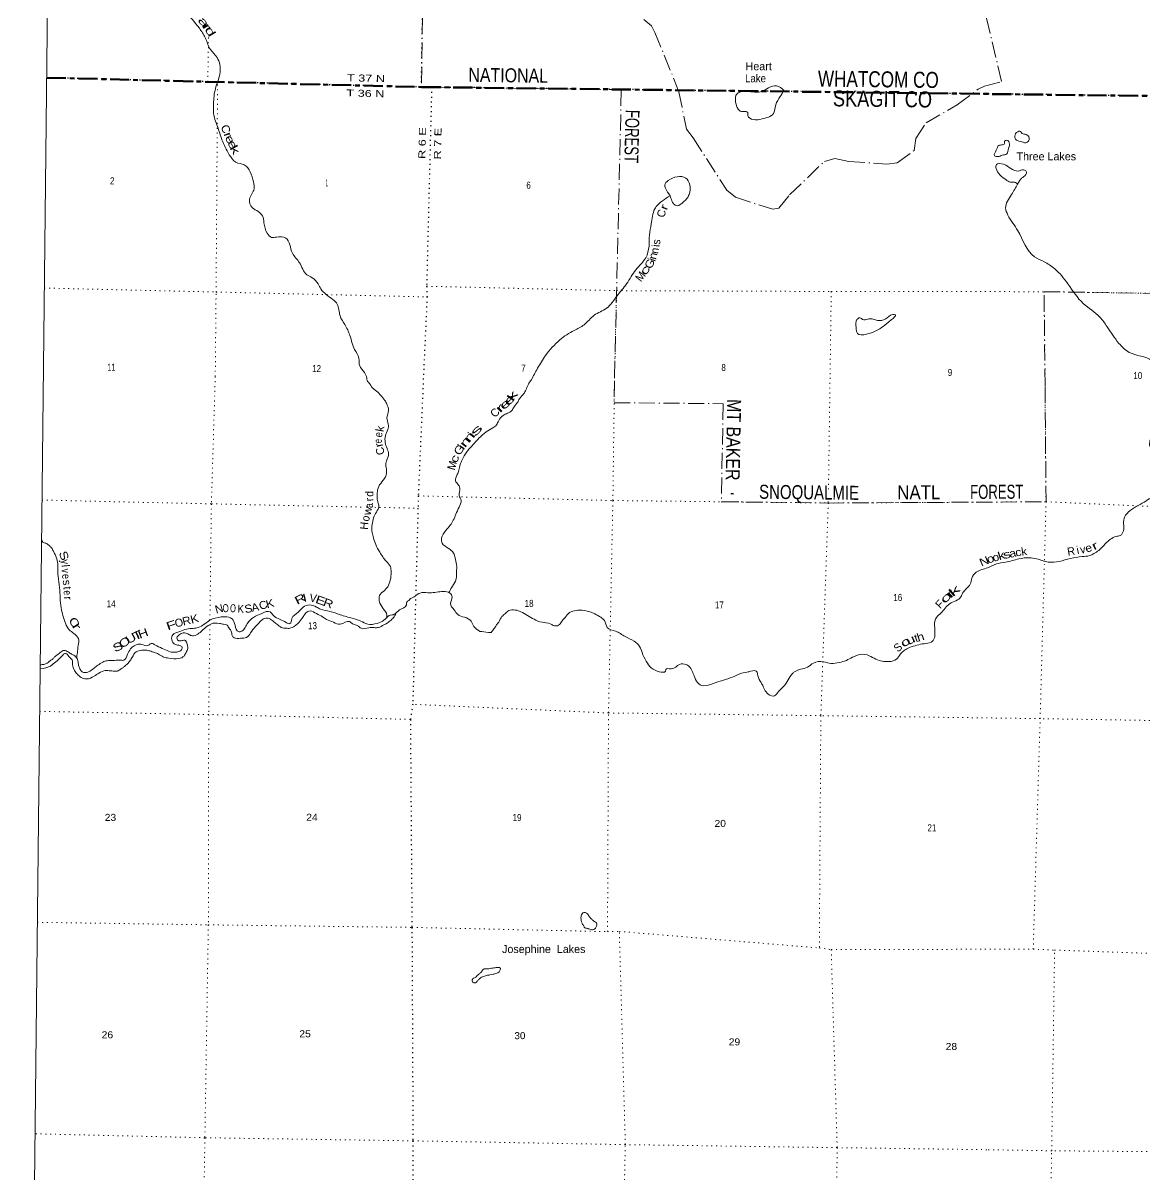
# Model space of a CAD drawing. Header units: feet. Extents: x -244583 to 4, y 367440 to 553773.
# Drawn here: x -244583 to -216564, y 394800 to 423577 of the extents above; entities that cross this region are included whole.
import ezdxf
from ezdxf.enums import TextEntityAlignment as Align

# ---------------------------------------------------------------- set-up
doc = ezdxf.new("R2010")
doc.units = ezdxf.units.FT
doc.header["$LTSCALE"] = 80
for name, pattern in [('DOT_DASHED', [7.7, 5, -1.2, 0.3, -1.2]), ('DOTTED', [1.5, 0.3, -1.2]), ('LONG_DASH_SHORT_DASH', [9.9, 6, -1.2, 1.5, -1.2])]:
    doc.linetypes.add(name, pattern=pattern)
for name, color, linetype, lineweight in [('11', 7, 'LONG_DASH_SHORT_DASH', 60), ('39', 7, 'Continuous', 13), ('4', 7, 'Continuous', 13), ('44', 7, 'DOT_DASHED', 13), ('6', 7, 'DOTTED', 25), ('7', 7, 'DOTTED', 13)]:
    doc.layers.add(name, color=color, linetype=linetype, lineweight=lineweight)
doc.layers.add('12', color=7, linetype='Continuous')
doc.layers.add('41', color=7, linetype='Continuous')

msp = doc.modelspace()

# ---------------------------------------------------------------- linework, layer by layer
at = {"layer": '11'}
msp.add_lwpolyline([(-243993.87, 422210.66), (-234632.56, 421978.11), (-213498.59, 421720.19)], dxfattribs=at)
at = {"layer": '39'}
for p, q in [((-233925.82, 409390.5), (-233942.87, 409350.49)), ((-235500.34, 408793.46), (-235495.63, 408725.46)), ((-235283.96, 408803.47), (-235278.2, 408832.85))]:
    msp.add_line(p, q, dxfattribs=at)
msp.add_lwpolyline([(-243674.73, 407705.35), (-243733.39, 407644.15), (-243827.78, 407567.9), (-243901.6, 407512.24), (-244016.57, 407469.88), (-244083.13, 407455.36), (-244157.84, 407444.2)], dxfattribs=at)
for points in [[(-243940.35, 427446.96), (-243671.54, 427361.51), (-243394.11, 427235.45), (-243259.04, 426948.06), (-243057.52, 426777.06), (-242937.8, 426676.1), (-242761.78, 426556.08), (-242604.45, 426270.38), (-242277.72, 425694.74), (-242259.06, 425459.68), (-242166.25, 425183.04), (-241962.23, 425044.39), (-241890.33, 424855.08), (-241740.28, 424622.11), (-241535.42, 424538.1), (-241412.55, 424378.39), (-241276.14, 424311.59), (-241086.07, 424185.29), (-240826.23, 424128.79), (-240566.79, 423912.4), (-240179.81, 423445.16), (-240033.77, 423214.27), (-239902.92, 422914.79), (-239738.23, 422713.99), (-239660.89, 422350.54), (-239765.49, 421983.74), (-239825.79, 421606.16), (-239792.02, 421168.48), (-239727.99, 420993.47), (-239615.84, 420659.86), (-239431.51, 420288.75), (-239268.66, 420100.11), (-239059.52, 420032.22), (-238829.51, 419607.81), (-238811.89, 419437.53), (-238928.97, 419180.21), (-238853.46, 418962.52), (-238709.37, 418869.29), (-238603.92, 418760.45), (-238566.09, 418589.87), (-238483.21, 418325.52), (-238375.64, 418222.71), (-238254.26, 418231.02), (-238022.24, 418205.29), (-237854.17, 417828.35), (-237679.96, 417588.94), (-237496.58, 417288.68), (-237364.3, 417215.87), (-237215.1, 417059.82), (-237148.25, 416937.39), (-236843.11, 416669.72), (-236737.72, 416556.82), (-236667.39, 416264.32), (-236549.48, 416043.98), (-236418.23, 415770.8), (-236304.25, 415425.03), (-236194.45, 415202.78), (-236175.08, 415014.26), (-236056.02, 414846.93), (-235997.27, 414707.43)], [(-225583.9, 421899.51), (-225762.15, 422005.39), (-225967.02, 421955.83), (-226127.96, 421871.2), (-226507.93, 421868.78), (-226767.72, 421795.75), (-226792.25, 421644.32), (-226636.81, 421366.74), (-226527.71, 421365.11), (-226485.65, 421340.19), (-226482.71, 421267.28), (-226344.81, 421166.05), (-226128.31, 421183.06), (-225843.38, 421314.41), (-225783.46, 421534.13), (-225673.24, 421738.93), (-225583.9, 421899.51)], [(-219676, 420617.16), (-219796.34, 420677.65), (-219815.4, 420752.82), (-219743.03, 420861.04), (-219690.28, 420874.42), (-219628.51, 420816.82), (-219527.85, 420791.03), (-219456.31, 420711.03), (-219537.08, 420582.7), (-219609.57, 420599.98), (-219676, 420617.16)], [(-220127.78, 420277.81), (-220231.41, 420240.9), (-220320, 420262.46), (-220277.44, 420403.51), (-220217.12, 420515.95), (-220123.87, 420534.79), (-220079.12, 420554.37), (-220067.91, 420627.06), (-220019.02, 420652.64), (-219945.83, 420548.33), (-219969.65, 420443.44), (-220016.13, 420310.55), (-220127.78, 420277.81)], [(-219744.7, 419553.58), (-219643.42, 419701.84), (-219541.01, 419791.39), (-219529.78, 419866.11), (-219595.84, 419907.58), (-219733.69, 419879.28), (-219912.59, 419942.67), (-220092.86, 420048.58), (-220274.89, 420039.15), (-220280.38, 419944.11), (-220185.79, 419784.83), (-220038.06, 419665.23), (-219919.74, 419604.77), (-219794.66, 419590.76), (-219744.7, 419553.58)], [(-228425.66, 419262.4), (-228539.27, 419454.16), (-228558.39, 419525.29), (-228467.68, 419643.35), (-228245.97, 419737.19), (-228032.23, 419705.66), (-227933.76, 419536.2), (-227949.54, 419295.58), (-228009.86, 419183.14), (-228095.95, 419103.47), (-228246.91, 419010.6), (-228335.1, 419058.47), (-228380.37, 419138.08), (-228425.66, 419262.4)], [(-219744.7, 419553.58), (-219896.19, 419292.73), (-220044.78, 418956.95), (-219988.86, 418780.03), (-219738.19, 418385.66), (-219321.65, 417735.82), (-219081, 417612.82), (-218820.89, 417440.94), (-218489.19, 417059.53), (-218104.54, 416572.09), (-217689.38, 416229.91), (-217509.11, 415990.42), (-217214.3, 415575.15), (-216957.01, 415350.7), (-216386.34, 415135.73), (-216194.8, 414972.98), (-215966.98, 414937.2), (-215737.41, 414883.17), (-215458.84, 414729.24), (-215277.95, 414663.79)], [(-231888.91, 414662.33), (-231734.03, 414952), (-231535.15, 415272.86), (-231177.62, 415660.17), (-230820.32, 415899.74), (-230573.69, 416037.73), (-230321.49, 416276.84), (-230009.62, 416452.32), (-229754.44, 416754.13), (-229509.24, 417064.18), (-229277.57, 417414.91), (-229032.52, 417714.85), (-228949.36, 418001.01), (-228939.05, 418280.16), (-228892.41, 418556.75), (-228805.85, 418933.94), (-228610.74, 419139.49), (-228425.66, 419262.4)], [(-223710.16, 416210.71), (-223757.1, 416170.74), (-223780.38, 415968.69), (-223746.2, 415824.48), (-223522.2, 415802.92), (-223102.91, 415999.05), (-222900.33, 416164.01), (-222795.38, 416287.93), (-222863.99, 416295.03), (-223049.6, 416182.44), (-223244.12, 416148.91), (-223425.41, 416188.05), (-223555.15, 416161.65), (-223617.63, 416172.7), (-223673.59, 416214.02), (-223712.04, 416210.54)], [(-235500.34, 408793.46), (-235510.02, 408836), (-235569.79, 408923.5), (-235669.27, 409082.13), (-235692.31, 409203.64), (-235640.49, 409332.49), (-235573.23, 409388.43), (-235475.12, 409496.62), (-235410.87, 409655.67), (-235392.61, 409865.7), (-235409.46, 409999.27), (-235513.27, 410129.65), (-235672.72, 410355.57), (-235775.88, 410550.63), (-235830.84, 410714.89), (-235865.89, 410848.63), (-235874.76, 410972.02), (-235846.91, 411129.41), (-235798.79, 411292.66), (-235716.53, 411433.34), (-235697.31, 411536.24), (-235726.76, 411623.44), (-235739.76, 411738.78), (-235734.37, 411874.16), (-235680.18, 412037.35), (-235557.32, 412195.83), (-235502.93, 412379.23), (-235519.91, 412500.67), (-235508.41, 412640.03), (-235452.11, 412813.31), (-235493.18, 412951.16), (-235538.21, 413097.13), (-235532.51, 413262.82), (-235474.33, 413421.93), (-235460.87, 413555.2), (-235495.67, 413713.2), (-235453.37, 413900.77), (-235474.62, 414000.02), (-235498.31, 414056.85), (-235547.91, 414150.31), (-235645.71, 414274.57), (-235751.82, 414376.67), (-235878.02, 414491.1), (-235921.8, 414560.25), (-235989.63, 414649.85), (-235997.27, 414707.43)], [(-233925.82, 409390.5), (-233884.61, 409468.92), (-233783.88, 409637.72), (-233755.38, 409859.79), (-233757.51, 410051.83), (-233792.27, 410213.87), (-233833.51, 410335.55), (-233967.71, 410458.14), (-234116.04, 410582.89), (-234130.96, 410708.36), (-234023.94, 410899.33), (-233915.49, 411031.67), (-233837.42, 411158.25), (-233773.29, 411305.17), (-233694.71, 411482.28), (-233642.51, 411649.53), (-233689.76, 411775.32), (-233673.76, 411961.12), (-233723.32, 412058.62), (-233783.14, 412140.06), (-233739.14, 412295.27), (-233703.69, 412404.07), (-233665.9, 412545.19), (-233618.22, 412663.98), (-233501.02, 412862.94), (-233378.3, 413007.27), (-233196.4, 413207.61), (-233016.99, 413361.5), (-232848.2, 413462.93), (-232760.51, 413540.9), (-232704.88, 413645.46), (-232594.45, 413773.74), (-232484.77, 413827.25), (-232378.98, 413894.93), (-232321.48, 413985.33), (-232229.28, 414109.75), (-232186.01, 414192.19), (-232075.59, 414318.45), (-232026.18, 414408.93), (-231970.31, 414537.74), (-231925.08, 414614.11), (-231888.91, 414662.33)], [(-218130.62, 410248.56), (-217946.43, 410273.04), (-217840.83, 410322.54), (-217718.73, 410404.21), (-217555.41, 410566.34), (-217422.86, 410682.27), (-217284.74, 410749.65), (-217181.4, 410774.91), (-217101.42, 410889.34), (-217097.64, 411065.16), (-217063.45, 411250.78), (-216979.53, 411355.06), (-216786.07, 411498.7), (-216584.87, 411607.9), (-216411.94, 411719.4), (-216152.98, 411945.27), (-216107.42, 412053.97), (-216075.57, 412207.28), (-216061.69, 412383), (-216130.83, 412543.35), (-216154.74, 412577.95), (-216246.3, 412720.33), (-216360.11, 412860.92), (-216429.74, 412972.77), (-216446.58, 413108.36), (-216402.74, 413247.4), (-216365.19, 413364.26), (-216285.18, 413482.74), (-216179.25, 413564.57), (-216065.46, 413624.1), (-215961.98, 413663.51), (-215779.39, 413730.45), (-215634.74, 413844.24), (-215569.24, 413926.47), (-215479.22, 414034.74), (-215486.35, 414129.81), (-215519.52, 414249.39), (-215479.97, 414364.22), (-215436.64, 414452.73)], [(-243248.86, 407707.06), (-243227.3, 407842.28), (-243205.27, 408023.98), (-243201.51, 408197.77), (-243313.4, 408328.23), (-243431.74, 408420.34), (-243523.12, 408580.92), (-243587.84, 408779.64), (-243632.45, 408968.05), (-243656.3, 409210.84), (-243671.87, 409473.76), (-243707.42, 409759.11), (-243715.83, 409928.98), (-243716.46, 410068.45), (-243755.21, 410236.59), (-243794.74, 410325.92), (-243836.42, 410403.13), (-243886.12, 410486.49), (-243940.27, 410529.47), (-243994.41, 410573.23), (-244071.92, 410597.71), (-244122.17, 410681.2)], [(-233175.9, 408378.58), (-232959.88, 408352.21), (-232891.12, 408355.58), (-232860.4, 408395.71), (-232794.84, 408484), (-232755.83, 408544.26), (-232704.62, 408612.48), (-232622.4, 408749.12), (-232536.7, 408829.13), (-232451.11, 408899.04), (-232289.26, 408913.63), (-232150.22, 408869.82), (-231983.38, 408777.23), (-231820.59, 408682.66), (-231621.21, 408609.96), (-231415.43, 408569.54), (-231379.26, 408548.98), (-231290.65, 408515.77), (-231187.23, 408549.12), (-231119.58, 408643.46), (-231048.03, 408723.61), (-230939.66, 408847.87), (-230852.39, 408883.39), (-230680.33, 408907.99), (-230430.05, 408871.18), (-230301.24, 408815.34), (-230154.53, 408731.03), (-230064.38, 408649.3), (-229993.32, 408478.82), (-229788.07, 408385.85), (-229548.87, 408252.13), (-229323.65, 408134.71), (-229187.49, 408006.04), (-229100.63, 407796.99), (-228989.59, 407581.65), (-228843.52, 407432.67), (-228528.36, 407415.44), (-228528.24, 407427.56), (-228396.69, 407444.47), (-228185.38, 407553.57), (-228019.67, 407549.92), (-227909.45, 407453.85), (-227844.13, 407315.76), (-227638.84, 407024.71), (-227367.5, 407072.58), (-226864.54, 407239.47), (-226639.25, 407332.26), (-226460.96, 407372.97), (-226450.84, 407374.89), (-226272.81, 407389.32), (-226217.86, 407225.06), (-226128.5, 407064.5), (-225971.35, 406810.3), (-225814.09, 406770.36), (-225744.64, 406842.44), (-225615.92, 406980.65), (-225523.92, 407084.86), (-225425.23, 407251.66), (-225359.7, 407335.91), (-225298.65, 407377.76), (-225162.64, 407435.05), (-224990.32, 407485.91), (-224843.75, 407589.59), (-224590.79, 407619.45), (-224399.16, 407579.17), (-224200.85, 407601.48), (-224020.4, 407656.31), (-223868.05, 407731.63), (-223667.21, 407804.45), (-223453.27, 407772.04), (-223282.32, 407685.47), (-222953.44, 407625.66), (-222768.93, 407682.47), (-222668.57, 407814.89), (-222444.63, 407974.4), (-222260.08, 408035.26), (-222077.79, 408071.88), (-221905.61, 408108.59), (-221854.64, 408152.56), (-221810.8, 408291.6), (-221774.12, 408725.82), (-221653.7, 408841.87), (-221443.25, 409068.22), (-221160.53, 409243.32), (-221119.18, 409335.9), (-220926.93, 409560.4), (-220887.02, 409711.6), (-220778.44, 409856.07), (-220494.31, 409970.53), (-220275.08, 410063.38), (-220048.25, 410107.65), (-219713.89, 410191.29), (-219452.87, 410219.06), (-219271.2, 410193.02), (-218980.95, 410111.35), (-218426.23, 410198.9), (-218130.62, 410248.56)], [(-243790.74, 407745.76), (-243761.67, 407768.68), (-243655.74, 407850.51), (-243556.14, 407906.13), (-243457.51, 407864.74), (-243369.1, 407811.33), (-243270.69, 407747.7), (-243211.07, 407646.06), (-243198.05, 407532.74), (-243162.54, 407445.47), (-243104.69, 407368.1), (-242963.23, 407364.69), (-242800.51, 407466.19), (-242714.94, 407534.07), (-242588.82, 407613.69), (-242485.42, 407645.02), (-242333.75, 407651.62), (-242184.04, 407664.3), (-242062.8, 407661.09), (-241970.37, 407807.74), (-241896.28, 407940.42), (-241707.12, 408057.83), (-241620.25, 408052.93), (-241470.93, 408027.22), (-241436.37, 408047.09), (-241369.35, 408078.77), (-241288.87, 408041.6), (-241107.81, 407954.94), (-240946.83, 407882.62), (-240878.31, 407861.73), (-240740.83, 407864.43), (-240645.48, 407899.88), (-240610.25, 407986.45), (-240664.4, 408029.43), (-240779.42, 408048.75), (-240871.1, 408179), (-240841.65, 408293.93), (-240666.97, 408379.13), (-240504.69, 408436.16), (-240332.69, 408454.69), (-240209.18, 408475.72), (-240042.52, 408567.07), (-239918.32, 408656.81), (-239638.54, 408740.98), (-239444.57, 408733.02), (-239362.11, 408691.79), (-239288.92, 408531.39), (-239203.58, 408372.9), (-239120.58, 408386.23), (-239032.76, 408476.33), (-238968.89, 408596.98), (-238830.14, 408727.01), (-238620.92, 408830.07), (-238412.35, 408866.43), (-238336.4, 408780.79), (-238165.61, 408678.06), (-238008.73, 408599.71), (-237920.06, 408572.57), (-237883.14, 408626.78), (-237870.22, 408705.48), (-237711.02, 408859.57), (-237590.54, 408981.68), (-237432.27, 409042.79), (-237256.97, 408986.5), (-237154.42, 408932.95), (-236922.49, 408880.15), (-236662.59, 408794.73), (-236360.27, 408706.88), (-236150.74, 408638.12), (-235975.67, 408559.6), (-235743.01, 408579.56), (-235574.47, 408656.74), (-235435.84, 408774.64), (-235312.23, 408805.77), (-235179.73, 408917.66), (-235008.68, 409043.33), (-234985.56, 409132.04), (-234924.44, 409179.95), (-234924.42, 409181.97), (-234879.65, 409211.85), (-234769.82, 409279.5), (-234623.6, 409348.82), (-234423.54, 409342.82), (-234253.57, 409361.36), (-234087.69, 409373.89), (-233920.32, 409333.85), (-233866.62, 409246.41), (-233910.74, 409079.07), (-233815.34, 408916.44), (-233725.52, 408802.37), (-233558.45, 408732.01), (-233393.66, 408635.39), (-233322.19, 408505.33), (-233175.9, 408378.58)], [(-243674.73, 407705.35), (-243608.06, 407767.17), (-243573.3, 407807.26), (-243504.42, 407822.76), (-243452.35, 407773.74), (-243390.38, 407704.41), (-243360.45, 407665.71), (-243345.47, 407546.31), (-243298.36, 407406.38), (-243224.54, 407308.63), (-243130.34, 407228.88), (-243003.37, 407191.26), (-242808.61, 407262.12), (-242686.56, 407339.75), (-242528.28, 407400.86), (-242403.03, 407393.57), (-242261.63, 407384.1), (-242245.46, 407383.94), (-242166.26, 407421.57), (-242093.01, 407469.37), (-242033.91, 407517.3), (-241956.38, 407589.31), (-241894.92, 407671.58), (-241835.32, 407770.04), (-241790.11, 407844.38), (-241650.06, 407901.63), (-241516.57, 407910.43), (-241415.69, 407891.25), (-241296.85, 407849.66), (-241202.22, 407812.35), (-241079.62, 407742.43), (-240942.48, 407710.77), (-240693.96, 407700.25), (-240561.94, 407763.64), (-240510.5, 407854.09), (-240467.09, 407950.69), (-240478.41, 408031.65), (-240513.76, 408135.08), (-240527.75, 408151.39), (-240568.09, 408159.87), (-240657.22, 408140.53), (-240721.66, 408165.41), (-240741.3, 408222.2), (-240681.94, 408296.41), (-240584.46, 408341.94), (-240517.81, 408337.25), (-240421.26, 408289.81), (-240322.38, 408272.68), (-240190.4, 408332.02), (-240084.31, 408430.03), (-239958.06, 408523.79), (-239892.98, 408563.58), (-239676.53, 408579.65), (-239577.7, 408558.47), (-239503.04, 408545.61), (-239443.13, 408472.26), (-239375.54, 408358.41), (-239360.18, 408277.41), (-239312.24, 408220.34), (-239150.65, 408208.65), (-239000.86, 408229.42), (-238900.67, 408343.66), (-238775.81, 408500.09), (-238708.41, 408570.18), (-238643, 408642.3), (-238549.41, 408704.05), (-238436.24, 408700.92), (-238367.95, 408657.8), (-238289.79, 408590.34), (-238199.46, 408526.79), (-238133.23, 408479.65), (-238008.12, 408458.22), (-237923.23, 408457.39), (-237803.44, 408510.79), (-237721.93, 408576.69), (-237609.39, 408713.04), (-237554, 408795.37), (-237517.15, 408841.5), (-237415.59, 408891.04), (-237252.54, 408822.74), (-237103.73, 408746.49), (-237003.34, 408678.81), (-236828.2, 408606.35), (-236660.89, 408560.24), (-236427.82, 408622.64), (-236371.63, 408581.67), (-236287.1, 408544.46), (-236224.67, 408521.61), (-236142.43, 408458.15), (-235944.2, 408472.38), (-235812.8, 408473.11), (-235707.64, 408478.15), (-235569.54, 408543.5)], [(-235569.54, 408543.5), (-235486.23, 408587.15), (-235392.49, 408663.04), (-235312.82, 408747.16), (-235283.96, 408803.47)], [(-243790.74, 407745.76), (-243839.88, 407692.56), (-243905.23, 407646.57), (-243959.69, 407601.79), (-244041.99, 407558.22), (-244079.5, 407553.38), (-244129.12, 407547.33), (-244156.88, 407548.63)], [(-230565.45, 400981.43), (-230575.21, 401015.89), (-230607.12, 401058.65), (-230632.75, 401123.58), (-230648.25, 401190.44), (-230643.38, 401273.26), (-230616.57, 401327.57), (-230579.88, 401357.53), (-230545.56, 401353.15), (-230485.23, 401322.24), (-230449.36, 401271.36), (-230411.5, 401216.42), (-230373.44, 401181.68), (-230309.25, 401132.54), (-230265.13, 401097.75), (-230253.52, 401045.08), (-230274.34, 400984.65), (-230302.98, 400950.57), (-230361.86, 400924.87), (-230398.2, 400929.27), (-230450.58, 400945.95), (-230480.8, 400956.35), (-230537.27, 400969.03), (-230564.12, 400980.45)], [(-233247.65, 399764.35), (-233243.56, 399782.75), (-233217.08, 399802.71), (-233186.5, 399828.68), (-233160.01, 399850.66), (-233129.33, 399886.74), (-233112.96, 399906.79), (-233084.34, 399938.85), (-233053.9, 399950.68), (-233017.54, 399948.31), (-232946.76, 399951.66), (-232881.96, 399963.15), (-232766.57, 399980.21), (-232687.71, 399983.48), (-232661.6, 399967.06), (-232666.08, 399922.63), (-232703.03, 399866.4), (-232753.84, 399838.6), (-232845.05, 399813.21), (-232922.02, 399797.8), (-233003, 399784.44), (-233057.74, 399768.81), (-233110.47, 399751.13), (-233195.94, 399693.35), (-233242.95, 399641.26), (-233279.74, 399601.19), (-233291.9, 399597.27), (-233314.09, 399601.53), (-233324.16, 399605.67), (-233346.25, 399620.03), (-233364.26, 399638.4), (-233370.18, 399652.61), (-233368, 399668.76), (-233365.9, 399676.82), (-233355.65, 399690.87), (-233351.55, 399696.89), (-233310.84, 399724.79), (-233247.65, 399764.35)]]:
    msp.add_spline(points, degree=3, dxfattribs=at)
at = {"layer": '4'}
msp.add_lwpolyline([(-242556.67, 552939.06), (-212238.1, 552626.27), (-181919.12, 552355.18), (-151599.78, 552125.8), (-121280.17, 551938.12), (-90960.33, 551792.15), (-60640.31, 551687.89), (-30320.19, 551625.32), (0, 551604.47), (0, 367439.54), (-30573.52, 367460.57), (-61146.96, 367523.64), (-91720.3, 367628.79), (-122293.46, 367775.97), (-152866.39, 367965.22), (-183439.04, 368196.52), (-214011.33, 368469.88), (-244583.22, 368785.28)], close=True, dxfattribs=at)
msp.add_lwpolyline([(-242556.67, 552939.06), (-212238.1, 552626.27), (-181919.12, 552355.18), (-151599.78, 552125.8), (-121280.17, 551938.12), (-90960.33, 551792.15), (-60640.31, 551687.89), (-30320.19, 551625.32), (0, 551604.47), (0, 367439.54), (-30573.52, 367460.57), (-61146.96, 367523.64), (-91720.3, 367628.79), (-122293.46, 367775.97), (-152866.39, 367965.22), (-183439.04, 368196.52), (-214011.33, 368469.88), (-244583.22, 368785.28)], close=True, dxfattribs=at)
at = {"layer": '44'}
for points in [[(-243877.33, 432930.39), (-239807.88, 432855.35), (-239885.2, 427570.47), (-234552.06, 427400.45), (-234634.89, 421978.46), (-234332.56, 421975.93), (-234309.53, 421975), (-233634.87, 421966.25), (-229643.66, 421913.96), (-229641.68, 421909.9), (-229812.55, 414642.31)], [(-229080.76, 423666.29), (-228891.81, 423507.71), (-228801.77, 423341.48), (-228320.9, 422160.32), (-228205.26, 421856.46), (-228017.83, 420929.39), (-227851.37, 420706.19), (-227005.84, 419402.08), (-226792.77, 419223.18), (-225861.91, 418923.81), (-225704.4, 418949.4), (-225438.52, 419285.96), (-224569.03, 420121.41), (-224312.43, 420193.08), (-223957.64, 420116.69), (-223013.59, 420053.88), (-222749.11, 420085.07), (-222332.03, 420390.63), (-222286.24, 420693.78), (-222032.22, 421082.98), (-221257.33, 421532.57), (-220726.86, 421922.57), (-220575.18, 421996.73), (-220142.82, 422116.16), (-222564.44, 432165.85)], [(-219059.7, 414533.5), (-219084.09, 416865.54), (-213546.13, 416782.82)], [(-229812.55, 414642.31), (-229819.14, 414093.07), (-227096.03, 414068.1), (-227144.03, 411618.97), (-224472.34, 411586.06), (-219034.63, 411617.73), (-219059.7, 414533.5)]]:
    msp.add_lwpolyline(points, dxfattribs=at)
at = {"layer": '6'}
for points in [[(-234634.89, 421978.46), (-234552.06, 427400.45), (-234453.19, 432712.38), (-234048.04, 454194.72)], [(-213498.59, 421720.19), (-234373.72, 421976.17), (-234634.89, 421978.46), (-239724.95, 422104.61), (-239968.26, 422110.66), (-243993.87, 422210.66)], [(-234379.04, 421976.32), (-234503.91, 417001.13), (-234493.82, 416733.81), (-234586.35, 414692.27)], [(-234586.35, 414692.27), (-234712.66, 411765.11), (-234719.79, 411455.93), (-234849.56, 406557.62), (-234909.93, 406180.23), (-234870.85, 400985.17), (-234845.28, 395652.79), (-234863.82, 390355.2), (-235000.18, 385000.15), (-235064.81, 379743.44), (-235099.65, 378003.62)]]:
    msp.add_lwpolyline(points, dxfattribs=at)
at = {"layer": '7'}
for p, q in [((-239968.26, 422110.66), (-239950.37, 423286.57)), ((-229759.28, 416892.24), (-229815.06, 414625.83)), ((-224399.23, 416870.49), (-224430.2, 414587.16)), ((-219084.09, 416865.54), (-219054.99, 414536.01)), ((-224430.2, 414587.16), (-224467.52, 411928.97)), ((-235799.14, 411478.76), (-234719.79, 411455.93))]:
    msp.add_line(p, q, dxfattribs=at)
for points in [[(-239782.65, 414747.81), (-239762.53, 416857.01), (-239724.95, 422104.61)], [(-234503.91, 417001.13), (-229757.64, 416892.23), (-224399.23, 416870.49), (-219084.09, 416865.54), (-213731.61, 416785.59), (-213546.13, 416782.82)], [(-244053.11, 416956.68), (-239762.53, 416857.01), (-234493.82, 416733.81)], [(-239782.65, 414747.81), (-239879.17, 411565.04), (-239916, 408659.39)], [(-229986.35, 400878.74), (-229962.11, 406342.02), (-229852.51, 411648.82), (-229812.53, 414642.26)], [(-219354.45, 400441.18), (-219181.72, 406200.13), (-219034.63, 411617.73), (-219059.7, 414533.48)], [(-244111.41, 411659.96), (-239879.17, 411565.04), (-236043.91, 411483.93)], [(-234712.66, 411765.11), (-229852.51, 411648.82), (-224472.34, 411586.06), (-219034.63, 411617.73), (-213842.1, 411387.02), (-213598.3, 411365.15)], [(-224471.83, 411622.55), (-224472.34, 411586.06), (-224658.8, 406273.94), (-224696.54, 400471.23)], [(-239917.38, 408550.84), (-239945.88, 406302.29), (-239955.9, 401049.09), (-240041.36, 395729.92), (-240126.38, 390455.22), (-240290.71, 385132.78), (-240373.53, 379876.25), (-240468.2, 374850.26), (-240468.8, 374833.71)], [(-234909.93, 406180.23), (-239945.88, 406302.29), (-244169.5, 406380.86)], [(-213649, 406099.68), (-213923.08, 406112.27), (-219181.72, 406200.13), (-224658.8, 406273.94), (-229962.11, 406342.02), (-234849.56, 406557.62)], [(-244227.49, 401111.82), (-239955.9, 401049.09), (-234870.85, 400985.17), (-229986.35, 400878.74), (-229691.18, 400883.94), (-224696.54, 400471.23), (-224399.82, 400429.92), (-219354.45, 400441.18), (-218821.05, 400417.76), (-216388.19, 400335.34), (-214042.5, 400631.74), (-213969.66, 400639.11), (-213701.25, 400674.18)], [(-229810.1, 375523.75), (-229731.31, 379662.94), (-229749.44, 384930.57), (-229654.04, 390233.47), (-229542.23, 395558.44), (-229691.18, 400883.94)], [(-224399.82, 400429.92), (-224251.14, 395482.4), (-224310.79, 390116.49), (-224394.26, 384795.28), (-224441.18, 379489.89), (-224529.06, 374738.73), (-224523.74, 374490.4)], [(-219125.93, 372574.07), (-219167.57, 374019.23), (-219089, 379457.72), (-219069.08, 384690.61), (-218993.38, 390044.23), (-218893.36, 395403.68), (-218821.05, 400417.76)], [(-213752.39, 395361.68), (-218893.36, 395403.68), (-220514.19, 395431.67), (-224251.14, 395482.4), (-229542.23, 395558.44), (-234845.28, 395652.79), (-240041.36, 395729.92), (-244285.63, 395827.93)]]:
    msp.add_lwpolyline(points, dxfattribs=at)

# ---------------------------------------------------------------- texts
at = {"layer": '12'}
for s, width, p in [('WHATCOM CO', 0.8, (-224734.36, 421991.03)), ('SKAGIT CO', 0.85, (-224359.16, 421496.25))]:
    msp.add_text(s, height=400, rotation=359.301, dxfattribs=dict(at, width=width)).set_placement(p)
at = {"layer": '41'}
for s, rotation, width, p in [('a', 306.89, 1.8, (-240150.58, 423539.47)), ('r', 303.835, 1.8, (-240070.7, 423426.08)), ('d', 300.788, 1.7, (-239991.55, 423314.48)), ('C', 288.651, 1.1, (-239613.52, 420897.96)), ('r', 291.77, 1.4, (-239555.77, 420749.39)), ('e', 296.459, 1.4, (-239503.18, 420626.99)), ('e', 299.428, 1.45, (-239435.63, 420492.47)), ('k', 299.428, 1.65, (-239377.92, 420363.46)), ('r', 68.822, 1.4, (-228483.79, 418944.24)), ('G', 63.184, 1.15, (-228844.16, 417520.13)), ('n', 76.322, 1.15, (-228756.76, 417737.61)), ('c', 56.933, 1.75, (-228969.69, 417348.71)), ('k', 79.896, 1.1, (-235568.85, 413424.03)), ('e', 83.855, 0.85, (-235608.8, 413284.29)), ('e', 90.327, 0.7, (-235620.49, 413133.53)), ('r', 104.228, 1.2, (-235603.69, 413056.96)), ('e', 17.685, 1.15, (-217944.02, 410371.23)), ('r', 26.994, 1.55, (-217771.52, 410434.9)), ('k', 40.33, 2.1, (-221260.57, 409318.11)), ('o', 47.173, 1.95, (-221465.77, 409158.76)), ('r', 46.997, 2.2, (-221354.15, 409257.7)), ('o', 34.512, 1.6, (-222493.27, 408035.87)), ('u', 25.23, 1.5, (-222376.28, 408080.12)), ('t', 18.394, 1.05, (-222249.47, 408119.28)), ('h', 17.324, 1.2, (-222139.72, 408146.83))]:
    msp.add_text(s, height=200, rotation=rotation, dxfattribs=dict(at, width=width)).set_placement(p, align=Align.CENTER)
for s, p in [('Heart', (-226537.71, 422397.97)), ('Three Lakes', (-219770.42, 420147.21)), ('Josephine  Lakes', (-232620.36, 400343.91))]:
    msp.add_text(s, height=200, dxfattribs=at).set_placement(p)
at = {"layer": '41', "width": 0.9}
msp.add_text('Lake', height=200, dxfattribs=at).set_placement((-226550.98, 422097.28))
at = {"layer": '41'}
for s, rotation, p in [('C', 74.367, (-228545.03, 418794.45)), ('s', 84.964, (-228669.94, 418099.86)), ('i', 85.194, (-228680.28, 418006.92)), ('n', 81.457, (-228711.54, 417876.59)), ('i', 70.646, (-228786, 417635.51)), ('M', 51.922, (-229086.48, 417184.98)), ('C', 106.188, (-235570, 412910.96)), ('R', 9.531, (-218392.59, 410283.15)), ('i', 11.183, (-218223.96, 410311.5)), ('v', 10.957, (-218098.79, 410331.92)), ('F', 46.484, (-221621.25, 408991.76)), ('S', 39.824, (-222671.38, 407903.69))]:
    msp.add_text(s, height=200, rotation=rotation, dxfattribs=at).set_placement(p, align=Align.CENTER)
for s, rotation, width, p in [('k', 54.639, 1.85, (-232353.03, 414104.17)), ('e', 41.803, 1.9, (-232583.68, 413893.65)), ('e', 46.963, 1.95, (-232463.39, 413992.8)), ('r', 44.288, 2.25, (-232675.57, 413817.07)), ('n', 51.94, 1.85, (-233451.91, 413064.25)), ('i', 52.486, 1.6, (-233338.24, 413187.99)), ('s', 46.125, 2.3, (-233299.83, 413226.67)), ('G', 60.197, 1.25, (-233670.2, 412756.05)), ('i', 53.873, 1.5, (-233586.26, 412895.8)), ('n', 52.107, 1.85, (-233546.91, 412950.45)), ('c', 67.937, 1.4, (-233750.5, 412569.52)), ('d', 91.036, 0.95, (-235833.34, 411745.96)), ('a', 90.713, 0.8, (-235843.72, 411463.91)), ('o', 79.402, 0.95, (-235946.01, 411114.96)), ('w', 78.407, 1.1, (-235905.14, 411266.99)), ('S', 290.803, 1.3, (-243694.74, 410344.9)), ('k', 17.347, 1.3, (-220202.19, 410155.37)), ('s', 19.038, 1.4, (-220070.55, 410179.4)), ('a', 13.735, 1.15, (-219930.1, 410215.29)), ('c', 12.867, 1.15, (-219781.65, 410244.29)), ('k', 8.157, 1.05, (-219639.99, 410268.28)), ('y', 276.431, 0.9, (-243629.98, 410167.68)), ('N', 22.774, 1.2, (-220648.85, 409994.61)), ('o', 21.711, 1.25, (-220475.64, 410067.83)), ('o', 16.796, 1.1, (-220341.17, 410114.43)), ('v', 272.694, 0.8, (-243617.8, 409942.16)), ('e', 276.703, 0.85, (-243612.8, 409802.76)), ('s', 277.12, 1.05, (-243594.9, 409657.93)), ('e', 273.256, 0.8, (-243572.69, 409399.1)), ('R', 26.827, 1.4, (-237737.8, 409040.83)), ('I', 14.057, 1.25, (-237569.79, 409111.87)), ('E', 340.477, 1.4, (-237300.09, 409100.72)), ('R', 339.674, 1.25, (-237106.02, 409030.46)), ('N', 14.957, 1.05, (-239760.1, 408823.5)), ('O', 4.739, 0.75, (-239591.55, 408854.28)), ('O', 358.385, 0.7, (-239415.58, 408860.26)), ('K', 358.007, 0.9, (-239228.5, 408845.69)), ('S', 10.07, 1.1, (-239035.26, 408833.66)), ('A', 12.661, 1.05, (-238857.77, 408863.88)), ('C', 17.965, 1.05, (-238654.11, 408911.05)), ('K', 14.729, 1.15, (-238491.65, 408952.85)), ('C', 300.913, 1.35, (-243455.4, 408663.73)), ('F', 19.057, 1.5, (-240968.12, 408401.67)), ('R', 12.753, 1.1, (-240582.32, 408525.6)), ('K', 15.296, 1.15, (-240375.42, 408570.13)), ('r', 301.862, 1.7, (-243367.22, 408515.5)), ('T', 25.003, 1.55, (-241800.22, 408140.93)), ('H', 20.672, 1.3, (-241667.89, 408192.59)), ('S', 25.509, 1.4, (-242287.05, 407851.79)), ('O', 37.359, 1.4, (-242105.12, 407940.8)), ('U', 29.742, 1.35, (-241955.6, 408052.52))]:
    msp.add_text(s, height=200, rotation=rotation, dxfattribs=dict(at, width=width)).set_placement(p)
for s, rotation, p in [('C', 45.003, (-232797.87, 413704.64)), ('M', 74.065, (-233804.18, 412391.48)), ('r', 94.74, (-235833.76, 411635.65)), ('H', 83.72, (-235975.58, 410911.43)), ('l', 275.185, (-243623.22, 410038.25)), ('t', 273.527, (-243575.29, 409495.34)), ('r', 275.147, (-243561.49, 409244.97)), ('V', 350.742, (-237441.02, 409127.02)), ('O', 16.638, (-240761.48, 408472.29))]:
    msp.add_text(s, height=200, rotation=rotation, dxfattribs=at).set_placement(p)
at = {"layer": '44'}
for s, rotation, width, p in [('NATIONAL', 359.301, 0.85, (-233462.47, 422108.92)), ('FOREST', 268.654, 0.7, (-229535.7, 421411.95)), ('MT BAKER', 268.877, 0.85, (-226997.51, 414185.14)), ('-', 359.332, 0.65, (-226929.22, 411684.72)), ('SNOQUALMIE', 359.332, 0.8, (-226202.77, 411693.61)), ('NATL', 0.334, 0.9, (-222749.96, 411676.15)), ('FOREST', 0.334, 0.7, (-220929.29, 411687.87))]:
    msp.add_text(s, height=350, rotation=rotation, dxfattribs=dict(at, width=width)).set_placement(p)
at = {"layer": '6', "width": 1.35}
for s, rotation, p in [('T 37 N', 358.577, (-236494.69, 422124.4)), ('T 36 N', 358.577, (-236508.33, 421744.43)), ('R 6 E', 88.562, (-234537.04, 420180.91)), ('R 7 E', 88.562, (-234149.91, 420166.67))]:
    msp.add_text(s, height=175, rotation=rotation, dxfattribs=at).set_placement(p)
at = {"layer": '7'}
for s, width, p in [('2', 0.85, (-242411.6, 419548.04)), ('1', 0.4, (-237028.58, 419498.37)), ('6', 0.85, (-232013.47, 419439.25)), ('11', 0.65, (-242478.05, 414892.66)), ('12', 0.85, (-237362.18, 414858.18)), ('7', 0.85, (-232142.01, 414867.98)), ('8', 0.85, (-227142.56, 414882.39)), ('9', 0.85, (-221488.28, 414761.44)), ('10', 0.85, (-216853.38, 414683.54)), ('16', 0.85, (-222847.41, 409140.32)), ('14', 0.85, (-242492.58, 408982.38)), ('18', 0.85, (-232054.49, 408992.08)), ('17', 0.85, (-227303.3, 408953.09)), ('13', 0.85, (-237464.49, 408434.55)), ('23', 1.1, (-242543.63, 403645.73)), ('24', 1.1, (-237510.16, 403647.32)), ('19', 0.85, (-232356.54, 403642.69)), ('20', 1.1, (-227315.08, 403494.72)), ('21', 0.85, (-221995.89, 403386.31)), ('26', 1.1, (-242620.03, 398214.79)), ('25', 1.1, (-237683.13, 398240.22)), ('30', 1.05, (-232310.42, 398192.67)), ('29', 1.1, (-226958.63, 398038.01)), ('28', 1.1, (-221541.54, 397923.28))]:
    msp.add_text(s, height=175, dxfattribs=dict(at, width=width)).set_placement(p)

doc.saveas('drawing.dxf')
